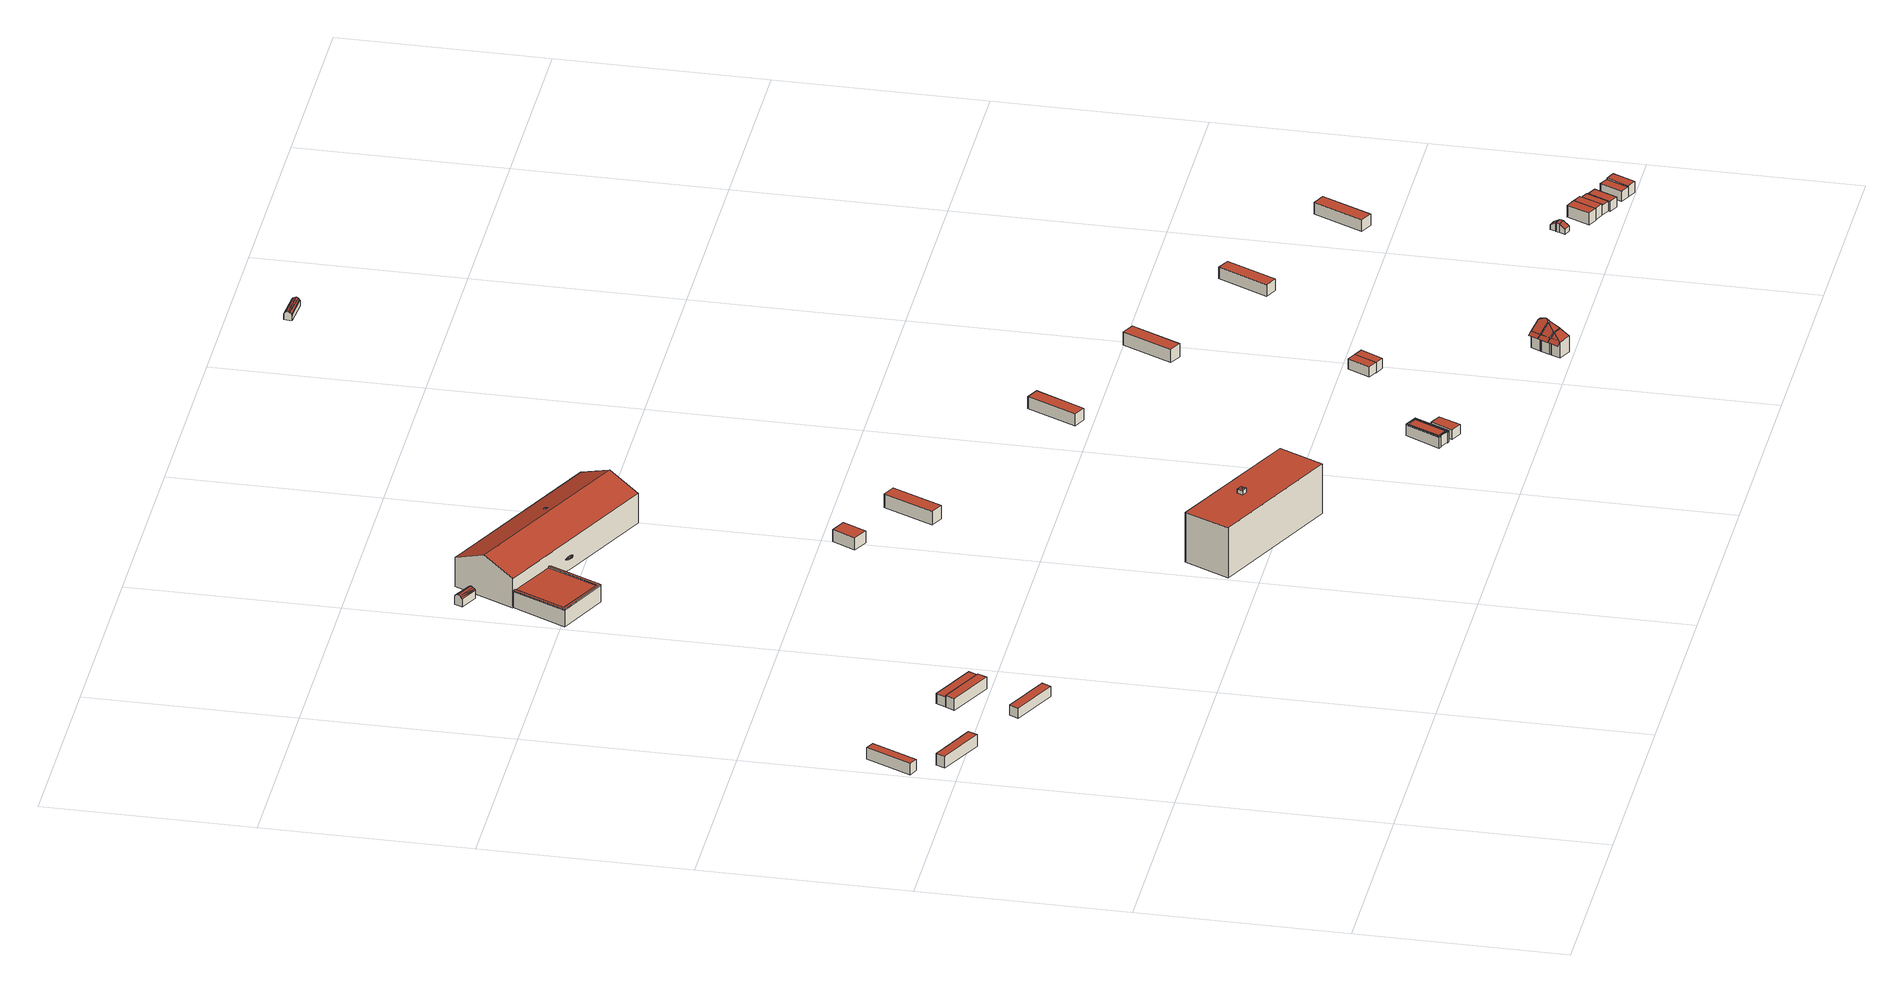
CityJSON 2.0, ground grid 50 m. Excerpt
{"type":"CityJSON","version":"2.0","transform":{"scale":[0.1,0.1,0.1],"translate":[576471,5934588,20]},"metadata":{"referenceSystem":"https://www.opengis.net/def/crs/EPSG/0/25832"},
"CityObjects":{
"building1":{"type":"Building","attributes":{"Grundfläche 2D":"28.969505","Grundhöhe NN":"20.710"},"geometry":[{"type":"Solid","lod":"3","boundaries":[[[[0,1,2,3]],[[4,5,3,2]],[[5,6,0,3]],[[6,7,1,0]],[[7,4,2,1]],[[7,6,5,4]]]],"semantics":{"surfaces":[{"type":"RoofSurface"},{"type":"WallSurface"},{"type":"GroundSurface"}],"values":[[0,1,1,1,1,2]]}}]},
"building2":{"type":"Building","attributes":{"Grundfläche 2D":"28.924586","Grundhöhe NN":"20.690"},"geometry":[{"type":"Solid","lod":"3","boundaries":[[[[8,9,10,11]],[[12,13,11,10]],[[13,14,8,11]],[[14,15,9,8]],[[15,12,10,9]],[[15,14,13,12]]]],"semantics":{"surfaces":[{"type":"RoofSurface"},{"type":"WallSurface"},{"type":"GroundSurface"}],"values":[[0,1,1,1,1,2]]}}]},
"building3":{"type":"Building","attributes":{"Grundfläche 2D":"29.871578","Grundhöhe NN":"20.687"},"geometry":[{"type":"Solid","lod":"3","boundaries":[[[[16,17,18,19]],[[20,21,19,18]],[[21,22,16,19]],[[22,23,17,16]],[[23,20,18,17]],[[23,22,21,20]]]],"semantics":{"surfaces":[{"type":"RoofSurface"},{"type":"WallSurface"},{"type":"GroundSurface"}],"values":[[0,1,1,1,1,2]]}}]},
"building4":{"type":"Building","attributes":{"Grundfläche 2D":"29.461902","Grundhöhe NN":"20.643"},"geometry":[{"type":"Solid","lod":"3","boundaries":[[[[24,25,26,27]],[[28,29,27,26]],[[29,30,24,27]],[[30,31,25,24]],[[31,28,26,25]],[[31,30,29,28]]]],"semantics":{"surfaces":[{"type":"RoofSurface"},{"type":"WallSurface"},{"type":"GroundSurface"}],"values":[[0,1,1,1,1,2]]}}]},
"building5":{"type":"Building","attributes":{"Grundfläche 2D":"31.310618","Grundhöhe NN":"20.679"},"geometry":[{"type":"Solid","lod":"3","boundaries":[[[[32,33,34,35]],[[36,37,35,34]],[[37,38,32,35]],[[38,39,33,32]],[[39,36,34,33]],[[39,38,37,36]]]],"semantics":{"surfaces":[{"type":"RoofSurface"},{"type":"WallSurface"},{"type":"GroundSurface"}],"values":[[0,1,1,1,1,2]]}}]},
"building6":{"type":"Building","attributes":{"Grundfläche 2D":"10.205323","Grundhöhe NN":"21.342"},"geometry":[{"type":"Solid","lod":"3","boundaries":[[[[40,41,42]],[[43,41,40]],[[44,42,45]],[[40,42,44]],[[46,44,45,47]],[[48,46,47,49]],[[50,49,51]],[[48,49,50]],[[52,51,53]],[[50,51,52]],[[54,55,53,51,49,47,45,42,41,56,57]],[[52,53,55,58]],[[59,43,40,44,46,48,50,52,58,60]],[[41,43,59,56]],[[58,55,54,57,56,59,60]]]],"semantics":{"surfaces":[{"type":"RoofSurface"},{"type":"WallSurface"},{"type":"GroundSurface"}],"values":[[0,0,0,0,0,0,0,0,0,0,1,1,1,1,2]]}}]},
"building7":{"type":"Building","attributes":{"Grundfläche 2D":"419.431598","Grundhöhe NN":"20.653"},"children":["building7-1"],"geometry":[{"type":"Solid","lod":"3","boundaries":[[[[61,62,63,64]],[[65,66,64,63]],[[66,67,61,64]],[[67,68,62,61]],[[68,65,63,62]],[[68,67,66,65]]]],"semantics":{"surfaces":[{"type":"RoofSurface"},{"type":"WallSurface"},{"type":"GroundSurface"}],"values":[[0,1,1,1,1,2]]}}]},
"building7-1":{"type":"BuildingInstallation","parents":["building7"],"geometry":[{"type":"MultiSurface","lod":"3","boundaries":[[[69,70,71]],[[71,70,72]],[[73,70,69]],[[72,70,73]],[[74,75,69,71]],[[75,76,73,69]],[[76,77,72,73]],[[77,74,71,72]]],"semantics":{"surfaces":[{"type":"RoofSurface"},{"type":"WallSurface"}],"values":[0,0,0,0,1,1,1,1]}}]},
"building8":{"type":"Building","attributes":{"Grundfläche 2D":"956.956571","Grundhöhe NN":"20.934"},"children":["building8-1","building8-2"],"geometry":[{"type":"Solid","lod":"3","boundaries":[[[[78,79,80,81,82,83,84,85]],[[86,87,88,89]],[[90,91,92,88,87,93,94,95]],[[96,97,98,99]],[[99,98,80,79]],[[98,97,81,80]],[[82,81,97,96]],[[100,84,83,101]],[[100,102,85,84]],[[102,103,78,85]],[[93,87,86,104,105]],[[93,105,106,101,83,82,96,99,79,78,103,107,108,109,110,92,91,90,95,94]],[[89,88,92,110,111]],[[86,89,111,104]],[[100,101,106,112]],[[102,100,112,113]],[[103,102,113,107]],[[110,109,108,107,113,112,106,105,104,111]]]],"semantics":{"surfaces":[{"type":"RoofSurface"},{"type":"WallSurface"},{"type":"GroundSurface"}],"values":[[0,0,0,0,1,1,1,1,1,1,1,1,1,1,1,1,1,2]]}}]},
"building8-1":{"type":"BuildingInstallation","parents":["building8"],"geometry":[{"type":"MultiSurface","lod":"3","boundaries":[[[114,115,116,117]],[[117,116,118,119]],[[114,117,119,120]],[[115,114,120,121]],[[116,115,121,118]]],"semantics":{"surfaces":[{"type":"RoofSurface"},{"type":"WallSurface"}],"values":[0,1,1,1,1]}}]},
"building8-2":{"type":"BuildingInstallation","parents":["building8"],"geometry":[{"type":"MultiSurface","lod":"3","boundaries":[[[122,123,124]],[[125,126,123]],[[126,124,123]],[[125,127,128]],[[128,126,125]],[[129,130,131,127]],[[131,128,127]],[[129,132,130]],[[132,133,134,130]],[[133,135,136]],[[136,134,133]],[[137,138,139,140,135,133,132,129,127,125,123,122,141,142]],[[136,135,140,143]],[[134,136,143,144]],[[130,134,144,145]],[[131,130,145,146]],[[122,124,147,141]],[[128,131,146,148]],[[126,128,148,149]],[[124,126,149,147]],[[148,146,145,144,143,140,139,138,137,142,141,147,149]]],"semantics":{"surfaces":[{"type":"RoofSurface"},{"type":"WallSurface"},{"type":"OuterCeilingSurface"}],"values":[0,0,0,0,0,0,0,0,0,0,0,1,1,1,1,1,1,1,1,1,2]}}]},
"building9":{"type":"Building","attributes":{"Grundfläche 2D":"25.139305","Grundhöhe NN":"20.662"},"geometry":[{"type":"Solid","lod":"3","boundaries":[[[[150,151,152,153]],[[154,155,153,152]],[[155,156,150,153]],[[156,157,151,150]],[[157,154,152,151]],[[157,156,155,154]]]],"semantics":{"surfaces":[{"type":"RoofSurface"},{"type":"WallSurface"},{"type":"GroundSurface"}],"values":[[0,1,1,1,1,2]]}}]},
"building10":{"type":"Building","attributes":{"Grundfläche 2D":"43.762242","Grundhöhe NN":"20.205"},"geometry":[{"type":"Solid","lod":"3","boundaries":[[[[158,159,160,161]],[[162,163,161,160]],[[163,164,158,161]],[[164,165,159,158]],[[165,162,160,159]],[[165,164,163,162]]]],"semantics":{"surfaces":[{"type":"RoofSurface"},{"type":"WallSurface"},{"type":"GroundSurface"}],"values":[[0,1,1,1,1,2]]}}]},
"building11":{"type":"Building","attributes":{"Grundfläche 2D":"31.244475","Grundhöhe NN":"20.706"},"children":["building11-1","building11-2"],"geometry":[{"type":"Solid","lod":"3","boundaries":[[[[166,167,168,169,170,171,172,173]],[[173,172,174,175]],[[166,173,175,176]],[[167,166,176,177]],[[168,167,177,178]],[[169,168,178,179]],[[170,169,179,180]],[[171,170,180,181]],[[172,171,181,174]],[[175,174,181,180,179,178,177,176]]]],"semantics":{"surfaces":[{"type":"RoofSurface"},{"type":"WallSurface"},{"type":"GroundSurface"}],"values":[[0,1,1,1,1,1,1,1,1,2]]}}]},
"building11-1":{"type":"BuildingInstallation","parents":["building11"],"geometry":[{"type":"MultiSurface","lod":"3","boundaries":[[[182,183,184,185,186,187,188,189,190,191]],[[192,193,188,187]],[[189,188,193,194]],[[173,191,190,172]],[[173,166,182,191]],[[166,167,183,182]],[[167,168,184,183]],[[168,169,185,184]],[[169,170,186,185]]],"semantics":{"surfaces":[{"type":"RoofSurface"},{"type":"WallSurface"}],"values":[0,1,1,1,1,1,1,1,1]}}]},
"building11-2":{"type":"BuildingInstallation","parents":["building11"],"geometry":[{"type":"MultiSurface","lod":"3","boundaries":[[[189,195,187,186,196,190]],[[170,171,196,186]],[[171,172,190,196]],[[194,197,195,189]],[[187,195,197,192]]],"semantics":{"surfaces":[{"type":"RoofSurface"},{"type":"WallSurface"}],"values":[0,1,1,1,1]}}]},
"building12":{"type":"Building","attributes":{"Grundfläche 2D":"17.637634","Grundhöhe NN":"20.704"},"geometry":[{"type":"Solid","lod":"3","boundaries":[[[[198,199,200,201]],[[202,203,201,200]],[[203,204,198,201]],[[204,205,199,198]],[[205,202,200,199]],[[205,204,203,202]]]],"semantics":{"surfaces":[{"type":"RoofSurface"},{"type":"WallSurface"},{"type":"GroundSurface"}],"values":[[0,1,1,1,1,2]]}}]},
"building13":{"type":"Building","attributes":{"Grundfläche 2D":"43.607600","Grundhöhe NN":"20.647"},"geometry":[{"type":"Solid","lod":"3","boundaries":[[[[206,207,208,209]],[[210,211,209,208]],[[211,212,206,209]],[[212,213,207,206]],[[213,210,208,207]],[[213,212,211,210]]]],"semantics":{"surfaces":[{"type":"RoofSurface"},{"type":"WallSurface"},{"type":"GroundSurface"}],"values":[[0,1,1,1,1,2]]}}]},
"building14":{"type":"Building","attributes":{"Grundfläche 2D":"15.073970","Grundhöhe NN":"20.751"},"geometry":[{"type":"Solid","lod":"3","boundaries":[[[[214,215,216,217]],[[218,219,217,216]],[[219,220,214,217]],[[220,221,215,214]],[[221,218,216,215]],[[221,220,219,218]]]],"semantics":{"surfaces":[{"type":"RoofSurface"},{"type":"WallSurface"},{"type":"GroundSurface"}],"values":[[0,1,1,1,1,2]]}}]},
"building15":{"type":"Building","attributes":{"Grundfläche 2D":"14.118885","Grundhöhe NN":"20.744"},"geometry":[{"type":"Solid","lod":"3","boundaries":[[[[216,222,223,217]],[[224,225,217,223]],[[225,226,216,217]],[[226,227,222,216]],[[227,224,223,222]],[[227,226,225,224]]]],"semantics":{"surfaces":[{"type":"RoofSurface"},{"type":"WallSurface"},{"type":"GroundSurface"}],"values":[[0,1,1,1,1,2]]}}]},
"building16":{"type":"Building","attributes":{"Grundfläche 2D":"9.168804","Grundhöhe NN":"20.799"},"geometry":[{"type":"Solid","lod":"3","boundaries":[[[[228,229,230,231,232,233]],[[234,231,230,229,235,236,237]],[[234,237,238,239]],[[237,236,240,238]],[[232,231,234,239,241]],[[236,242,230,232,241,240]],[[239,238,240,241]],[[230,229,228,233,232]],[[242,236,235,229,230]]]],"semantics":{"surfaces":[{"type":"RoofSurface"},{"type":"WallSurface"},{"type":"GroundSurface"}],"values":[[0,0,1,1,1,1,2,0,0]]}}]},
"building17":{"type":"Building","attributes":{"Grundfläche 2D":"8.856992","Grundhöhe NN":"20.804"},"geometry":[{"type":"Solid","lod":"3","boundaries":[[[[243,244,245,246]],[[243,246,247,248,249,250]],[[245,244,251,252]],[[244,243,250,253,251]],[[247,246,245,252,254]],[[250,247,254,253]],[[251,253,254,252]],[[247,250,249,248]]]],"semantics":{"surfaces":[{"type":"RoofSurface"},{"type":"WallSurface"},{"type":"GroundSurface"}],"values":[[0,0,1,1,1,1,2,0]]}}]},
"building18":{"type":"Building","attributes":{"Grundfläche 2D":"8.747850","Grundhöhe NN":"20.823"},"geometry":[{"type":"Solid","lod":"3","boundaries":[[[[255,256,257]],[[258,259,260,261,262,257,256,263]],[[264,258,263]],[[264,263,256,255,265,266]],[[255,257,262,267,265]],[[259,258,264,266,268]],[[262,259,268,267]],[[265,267,268,266]],[[262,261,260,259]]]],"semantics":{"surfaces":[{"type":"RoofSurface"},{"type":"WallSurface"},{"type":"GroundSurface"}],"values":[[0,0,0,1,1,1,1,2,0]]}}]},
"building19":{"type":"Building","attributes":{"Grundfläche 2D":"43.715014","Grundhöhe NN":"20.258"},"geometry":[{"type":"Solid","lod":"3","boundaries":[[[[269,270,271,272]],[[273,274,272,271]],[[274,275,269,272]],[[275,276,270,269]],[[276,273,271,270]],[[276,275,274,273]]]],"semantics":{"surfaces":[{"type":"RoofSurface"},{"type":"WallSurface"},{"type":"GroundSurface"}],"values":[[0,1,1,1,1,2]]}}]},
"building20":{"type":"Building","attributes":{"Grundfläche 2D":"43.443128","Grundhöhe NN":"20.694"},"geometry":[{"type":"Solid","lod":"3","boundaries":[[[[277,278,279,280]],[[281,282,280,279]],[[282,283,277,280]],[[283,284,278,277]],[[284,281,279,278]],[[284,283,282,281]]]],"semantics":{"surfaces":[{"type":"RoofSurface"},{"type":"WallSurface"},{"type":"GroundSurface"}],"values":[[0,1,1,1,1,2]]}}]},
"building21":{"type":"Building","attributes":{"Grundfläche 2D":"13.982379","Grundhöhe NN":"20.603"},"geometry":[{"type":"Solid","lod":"3","boundaries":[[[[285,286,287]],[[288,286,285]],[[289,288,285,290]],[[291,289,290,292]],[[293,291,292,294]],[[295,293,294,296]],[[297,296,298]],[[295,296,297]],[[287,286,299,300]],[[301,302,298,296,294,292,290,285,287,300,303]],[[297,298,302,304]],[[299,286,288,289,291,293,295,297,304,305]],[[304,302,301,303,300,299,305]]]],"semantics":{"surfaces":[{"type":"RoofSurface"},{"type":"WallSurface"},{"type":"GroundSurface"}],"values":[[0,0,0,0,0,0,0,0,1,1,1,1,2]]}}]},
"building22":{"type":"Building","attributes":{"Grundfläche 2D":"2.694459","Grundhöhe NN":"20.646"},"geometry":[{"type":"Solid","lod":"3","boundaries":[[[[306,307,308,309]],[[310,311,309,308]],[[311,312,306,309]],[[312,313,307,306]],[[313,310,308,307]],[[313,312,311,310]]]],"semantics":{"surfaces":[{"type":"RoofSurface"},{"type":"WallSurface"},{"type":"GroundSurface"}],"values":[[0,1,1,1,1,2]]}}]},
"building23":{"type":"Building","attributes":{"Grundfläche 2D":"1.716652","Grundhöhe NN":"20.650"},"geometry":[{"type":"Solid","lod":"3","boundaries":[[[[314,315,316,317,318,319]],[[320,321,319,318]],[[321,322,314,319]],[[322,323,315,314]],[[323,310,316,315]],[[310,313,317,316]],[[313,320,318,317]],[[313,310,323,322,321,320]]]],"semantics":{"surfaces":[{"type":"RoofSurface"},{"type":"WallSurface"},{"type":"GroundSurface"}],"values":[[0,1,1,1,1,1,1,2]]}}]},
"building24":{"type":"Building","attributes":{"Grundfläche 2D":"2.642786","Grundhöhe NN":"20.659"},"geometry":[{"type":"Solid","lod":"3","boundaries":[[[[324,315,314,325]],[[326,327,325,314]],[[327,328,324,325]],[[328,329,315,324]],[[329,326,314,315]],[[329,328,327,326]]]],"semantics":{"surfaces":[{"type":"RoofSurface"},{"type":"WallSurface"},{"type":"GroundSurface"}],"values":[[0,1,1,1,1,2]]}}]},
"building25":{"type":"Building","attributes":{"Grundfläche 2D":"15.092535","Grundhöhe NN":"20.635"},"geometry":[{"type":"Solid","lod":"3","boundaries":[[[[330,331,332,333]],[[334,335,333,332]],[[335,336,330,333]],[[336,337,331,330]],[[337,334,332,331]],[[337,336,335,334]]]],"semantics":{"surfaces":[{"type":"RoofSurface"},{"type":"WallSurface"},{"type":"GroundSurface"}],"values":[[0,1,1,1,1,2]]}}]},
"building26":{"type":"Building","attributes":{"Grundfläche 2D":"14.212850","Grundhöhe NN":"20.696"},"geometry":[{"type":"Solid","lod":"3","boundaries":[[[[338,339,330,333]],[[340,341,333,330]],[[341,342,338,333]],[[342,343,339,338]],[[343,340,330,339]],[[343,342,341,340]]]],"semantics":{"surfaces":[{"type":"RoofSurface"},{"type":"WallSurface"},{"type":"GroundSurface"}],"values":[[0,1,1,1,1,2]]}}]},
"building27":{"type":"Building","attributes":{"Grundfläche 2D":"15.205983","Grundhöhe NN":"20.711"},"geometry":[{"type":"Solid","lod":"3","boundaries":[[[[344,345,346,347]],[[342,348,347,346]],[[348,349,344,347]],[[349,343,345,344]],[[343,342,346,345]],[[343,349,348,342]]]],"semantics":{"surfaces":[{"type":"RoofSurface"},{"type":"WallSurface"},{"type":"GroundSurface"}],"values":[[0,1,1,1,1,2]]}}]},
"building28":{"type":"Building","attributes":{"Grundfläche 2D":"43.479165","Grundhöhe NN":"20.694"},"geometry":[{"type":"Solid","lod":"3","boundaries":[[[[350,351,352,353]],[[354,355,353,352]],[[355,356,350,353]],[[356,357,351,350]],[[357,354,352,351]],[[357,356,355,354]]]],"semantics":{"surfaces":[{"type":"RoofSurface"},{"type":"WallSurface"},{"type":"GroundSurface"}],"values":[[0,1,1,1,1,2]]}}]},
"building29":{"type":"Building","attributes":{"Grundfläche 2D":"14.847032","Grundhöhe NN":"20.708"},"geometry":[{"type":"Solid","lod":"3","boundaries":[[[[358,359,360,361]],[[359,358,362,363]],[[360,359,363,364]],[[361,360,364,365]],[[358,361,365,362]],[[363,362,365,364]]]],"semantics":{"surfaces":[{"type":"RoofSurface"},{"type":"WallSurface"},{"type":"GroundSurface"}],"values":[[0,1,1,1,1,2]]}}]},
"building30":{"type":"Building","attributes":{"Grundfläche 2D":"14.416129","Grundhöhe NN":"20.699"},"geometry":[{"type":"Solid","lod":"3","boundaries":[[[[366,367,368,369]],[[370,371,369,368]],[[371,372,366,369]],[[372,373,367,366]],[[373,370,368,367]],[[373,372,371,370]]]],"semantics":{"surfaces":[{"type":"RoofSurface"},{"type":"WallSurface"},{"type":"GroundSurface"}],"values":[[0,1,1,1,1,2]]}}]},
"building31":{"type":"Building","attributes":{"Grundfläche 2D":"14.663915","Grundhöhe NN":"20.697"},"geometry":[{"type":"Solid","lod":"3","boundaries":[[[[374,375,376,377]],[[378,379,377,376]],[[379,380,374,377]],[[380,381,375,374]],[[381,378,376,375]],[[381,380,379,378]]]],"semantics":{"surfaces":[{"type":"RoofSurface"},{"type":"WallSurface"},{"type":"GroundSurface"}],"values":[[0,1,1,1,1,2]]}}]}
},
"vertices":[
[24,1095,36],[76,1205,36],[55,1215,36],[3,1105,36],[55,1215,7],[3,1105,7],[24,1095,7],[76,1205,7],
[157,982,37],[167,1004,37],[58,1056,37],[47,1035,37],[58,1056,7],[47,1035,7],[157,982,7],[167,1004,7],
[407,862,33],[418,884,33],[308,937,33],[297,915,33],[308,937,7],[297,915,7],[407,862,7],[418,884,7],
[306,1063,36],[415,1010,36],[426,1032,36],[317,1085,36],[426,1032,6],[317,1085,6],[306,1063,6],[415,1010,6],
[437,1055,33],[328,1108,33],[317,1085,33],[426,1032,33],[317,1085,7],[426,1032,7],[437,1055,7],[328,1108,7],
[592,2227,37],[549,2251,34],[548,2249,37],[593,2229,34],[590,2224,39],[546,2245,39],[589,2221,40],[545,2242,40],[586,2216,39],[542,2237,39],[584,2212,37],[541,2234,37],[583,2210,34],[540,2232,34],[541,2234,13],[540,2232,13],[549,2251,13],[548,2249,13],[583,2210,13],[593,2229,13],[592,2227,13],
[1003,572,136],[1324,419,136],[1375,525,136],[1054,679,136],[1375,525,7],[1054,679,7],[1003,572,7],[1324,419,7],
[1154,568,147],[1164,571,147],[1160,581,147],[1173,575,147],[1167,562,147],[1160,581,136],[1154,568,136],[1167,562,136],[1173,575,136],
[690,2061,54],[684,2063,54],[625,1940,54],[512,1994,54],[571,2118,54],[565,2120,54],[503,1991,54],[628,1932,54],[633,2266,85],[598,2193,119],[1024,1988,119],[1060,2061,85],[751,2031,85],[754,2029,85],[990,1916,85],[564,2121,85],[565,2120,85],[745,2034,85],[571,2118,51],[512,1994,51],[625,1940,51],[684,2063,51],[503,1991,51],[565,2120,51],[628,1932,51],[690,2061,51],[633,2266,9],[564,2121,9],[565,2120,9],[690,2061,9],[751,2031,9],[754,2029,9],[990,1916,9],[1060,2061,9],[503,1991,9],[628,1932,9],
[847,2102,110],[842,2104,110],[839,2097,113],[843,2095,113],[839,2097,112],[843,2095,112],[847,2102,109],[842,2104,109],
[767,2024,43],[764,2025,45],[763,2022,43],[761,2026,46],[759,2022,43],[754,2029,46],[755,2022,43],[751,2031,46],[747,2026,43],[751,2023,43],[748,2033,46],[745,2034,45],[744,2029,43],[741,2036,43],[742,2032,43],[754,2029,41],[751,2031,41],[745,2034,41],[741,2036,41],[767,2024,41],[761,2026,41],[742,2032,41],[744,2029,41],[747,2026,41],[751,2023,41],[763,2022,41],[755,2022,41],[759,2022,41],
[967,1417,38],[1003,1399,38],[1030,1456,38],[994,1473,38],[1030,1456,7],[994,1473,7],[967,1417,7],[1003,1399,7],
[1118,1270,37],[1148,1255,37],[1205,1376,37],[1175,1390,37],[1205,1376,2],[1175,1390,2],[1118,1270,2],[1148,1255,2],
[1664,214,35],[1665,216,35],[1689,204,35],[1688,202,35],[1692,201,35],[1732,285,35],[1702,300,35],[1661,216,35],[1702,300,7],[1661,216,7],[1664,214,7],[1665,216,7],[1689,204,7],[1688,202,7],[1692,201,7],[1732,285,7],
[1664,214,37],[1665,216,37],[1689,204,37],[1688,202,37],[1692,201,37],[1691,206,37],[1666,219,37],[1703,296,37],[1702,300,37],[1661,216,37],[1691,206,35],[1666,219,35],[1703,296,35],
[1729,284,37],[1732,285,37],[1729,284,35],
[1732,182,32],[1757,235,32],[1730,248,32],[1705,195,32],[1730,248,7],[1705,195,7],[1732,182,7],[1757,235,7],
[1606,1037,37],[1635,1023,37],[1692,1142,37],[1662,1156,37],[1692,1142,6],[1662,1156,6],[1606,1037,6],[1635,1023,6],
[1969,484,34],[1942,430,34],[1965,419,34],[1992,473,34],[1965,419,8],[1992,473,8],[1969,484,8],[1942,430,8],
[1986,409,34],[2013,462,34],[2013,462,7],[1992,473,7],[1965,419,7],[1986,409,7],
[2096,30,44],[2103,27,49],[2108,30,51],[2128,44,59],[2117,49,51],[2108,54,44],[2149,34,59],[2104,27,49],[2106,26,49],[2138,11,49],[2138,11,8],[2149,34,8],[2106,26,8],[2117,49,8],[2107,29,50],
[2131,46,60],[2150,36,60],[2160,59,69],[2155,62,69],[2128,74,51],[2120,79,44],[2109,56,44],[2118,52,51],[2150,36,8],[2160,59,8],[2118,52,8],[2128,74,8],
[2161,61,70],[2165,68,73],[2157,63,70],[2164,87,68],[2140,99,51],[2131,103,44],[2121,81,44],[2129,76,51],[2166,70,73],[2172,84,68],[2161,61,8],[2172,84,8],[2129,76,8],[2140,99,8],
[1930,881,37],[1959,867,37],[2017,986,37],[1987,1001,37],[2017,986,3],[1987,1001,3],[1930,881,3],[1959,867,3],
[2254,725,37],[2284,711,37],[2341,831,37],[2312,845,37],[2341,831,7],[2312,845,7],[2254,725,7],[2284,711,7],
[1737,2868,23],[1806,2865,20],[1737,2870,20],[1806,2863,23],[1805,2859,26],[1737,2864,26],[1805,2855,27],[1736,2860,27],[1805,2850,26],[1736,2856,26],[1804,2847,23],[1736,2852,23],[1804,2845,20],[1736,2850,20],[1806,2865,6],[1737,2870,6],[1736,2852,6],[1736,2850,6],[1736,2856,6],[1804,2845,6],[1806,2863,6],
[2671,114,19],[2676,129,29],[2660,134,29],[2655,120,19],[2660,134,6],[2655,120,6],[2671,114,6],[2676,129,6],
[2680,138,28],[2663,143,28],[2660,134,28],[2676,129,28],[2676,128,28],[2677,128,28],[2676,128,6],[2677,128,6],[2680,138,6],[2663,143,6],
[2668,157,19],[2684,152,19],[2680,138,7],[2684,152,7],[2668,157,7],[2663,143,7],
[2754,120,37],[2731,130,37],[2706,75,37],[2729,65,37],[2706,75,6],[2729,65,6],[2754,120,6],[2731,130,6],
[2751,55,37],[2775,110,37],[2754,120,7],[2729,65,7],[2751,55,7],[2775,110,7],
[2799,99,32],[2775,110,32],[2751,55,32],[2774,45,32],[2774,45,7],[2799,99,7],
[2579,570,37],[2609,556,37],[2666,676,37],[2636,690,37],[2666,676,7],[2636,690,7],[2579,570,7],[2609,556,7],
[2773,40,33],[2795,30,33],[2820,85,33],[2798,95,33],[2773,40,7],[2795,30,7],[2820,85,7],[2798,95,7],
[2847,77,33],[2821,23,33],[2843,12,33],[2868,67,33],[2843,12,7],[2868,67,7],[2847,77,7],[2821,23,7],
[2844,13,36],[2866,2,36],[2891,56,36],[2869,66,36],[2891,56,7],[2869,66,7],[2844,13,7],[2866,2,7]
]}
